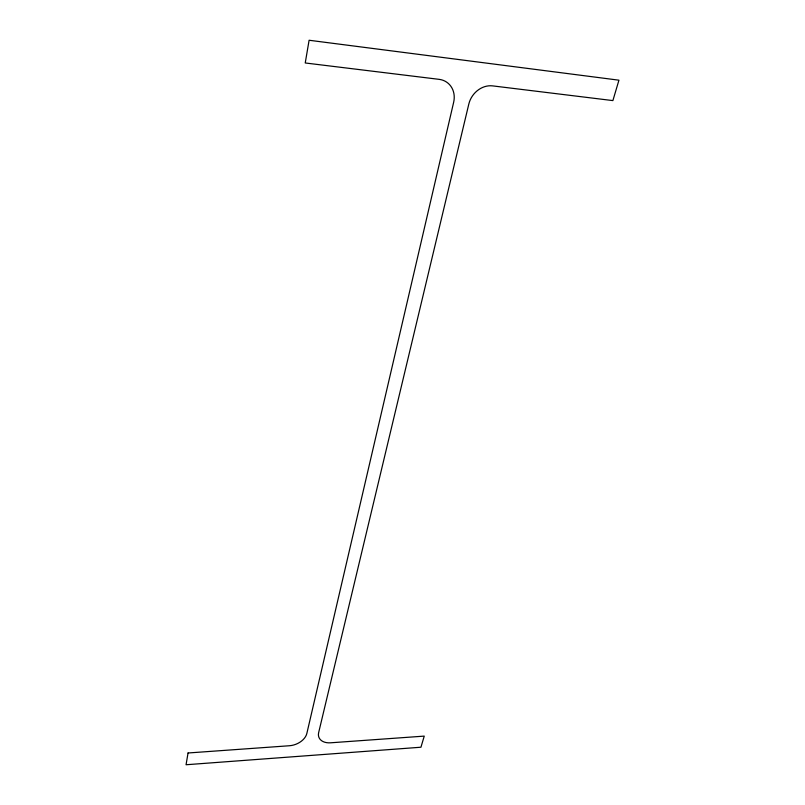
<?xml version="1.0" encoding="UTF-8"?>
<svg xmlns="http://www.w3.org/2000/svg" width="805" height="805" viewBox="0 0 805 805"><rect width="100%" height="100%" fill="white"/><g stroke="black" fill="none" stroke-linecap="round" stroke-linejoin="round"><path stroke-width="1.21" d="M188.048 752.987L186.056 764.75L420.945 747.221L424.245 736.112L330.543 742.804A15.456 10.425 -22.2 0 1 318.649 732.641L468.822 104.036A21.332 18.153 -53.8 0 1 492.62 85.883L612.887 100.595L618.944 80.188L309.1 40.25L305.236 62.971L439.148 79.353A21.544 18.847 -54.1 0 1 453.658 102.275L306.846 733.446A15.687 10.636 -20.8 0 1 289.448 745.742L188.048 752.987"/></g></svg>
